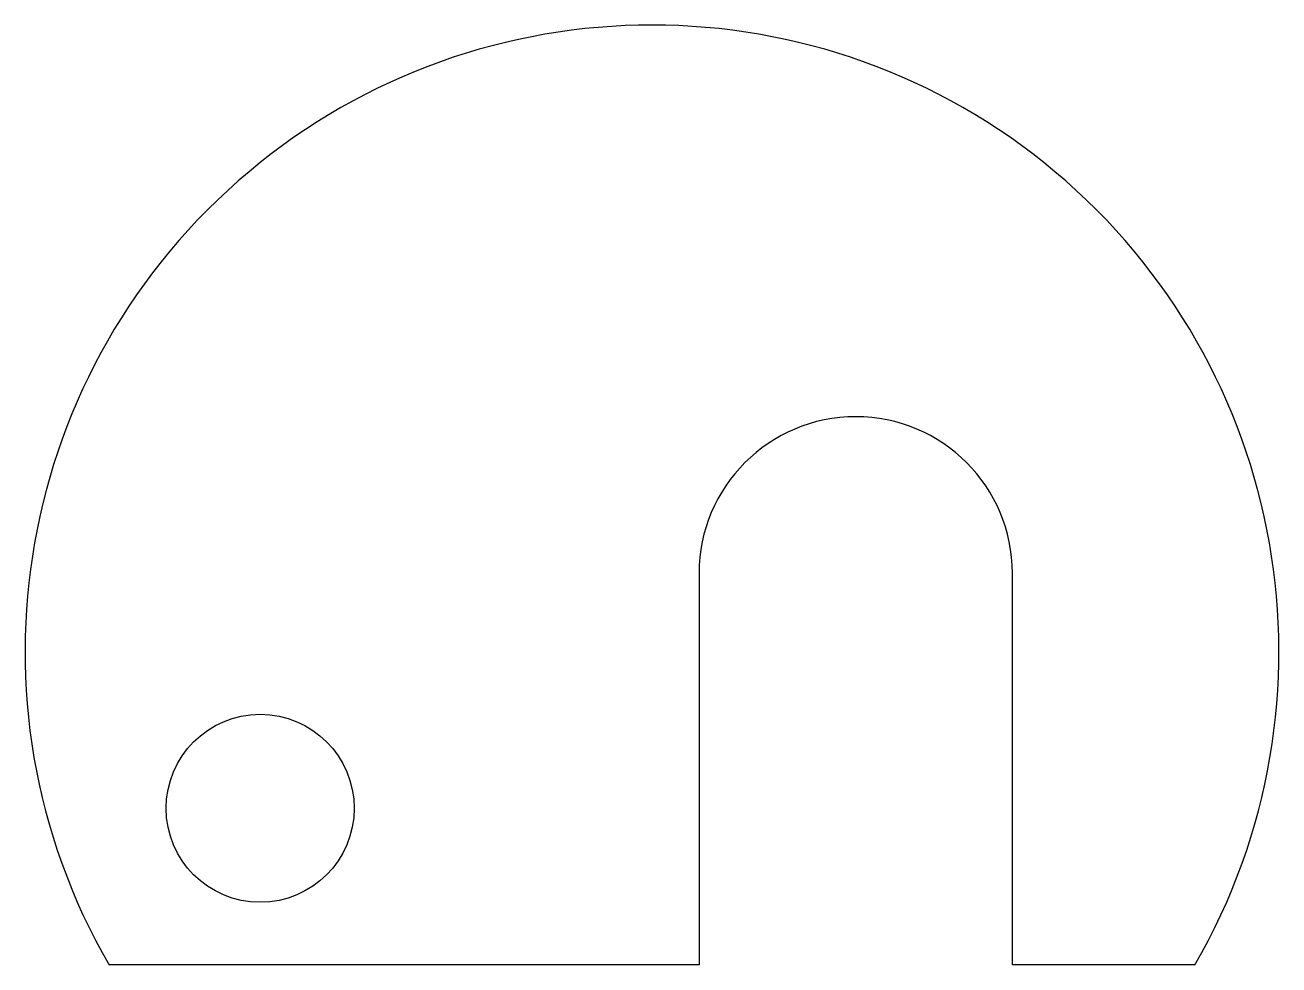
# Model space of a CAD drawing. Header units: millimetres. Extents: x 2192 to 2552, y 1197 to 1467.
import ezdxf

# ---------------------------------------------------------------- set-up
doc = ezdxf.new("R2010")
doc.units = ezdxf.units.MM

msp = doc.modelspace()

# ---------------------------------------------------------------- linework, layer by layer
for p, q in [((2385.26, 1309.08), (2385.26, 1196.58)), ((2475.26, 1196.58), (2475.26, 1309.08)), ((2385.26, 1196.58), (2215.88, 1196.58)), ((2527.65, 1196.58), (2475.26, 1196.58))]:
    msp.add_line(p, q)
msp.add_circle((2259.26, 1241.58), 27)
for centre, radius, start, end in [((2371.76, 1286.58), 180, 330, 210), ((2430.26, 1309.08), 45, 0, 180)]:
    msp.add_arc(centre, radius, start, end)

doc.saveas('drawing.dxf')
